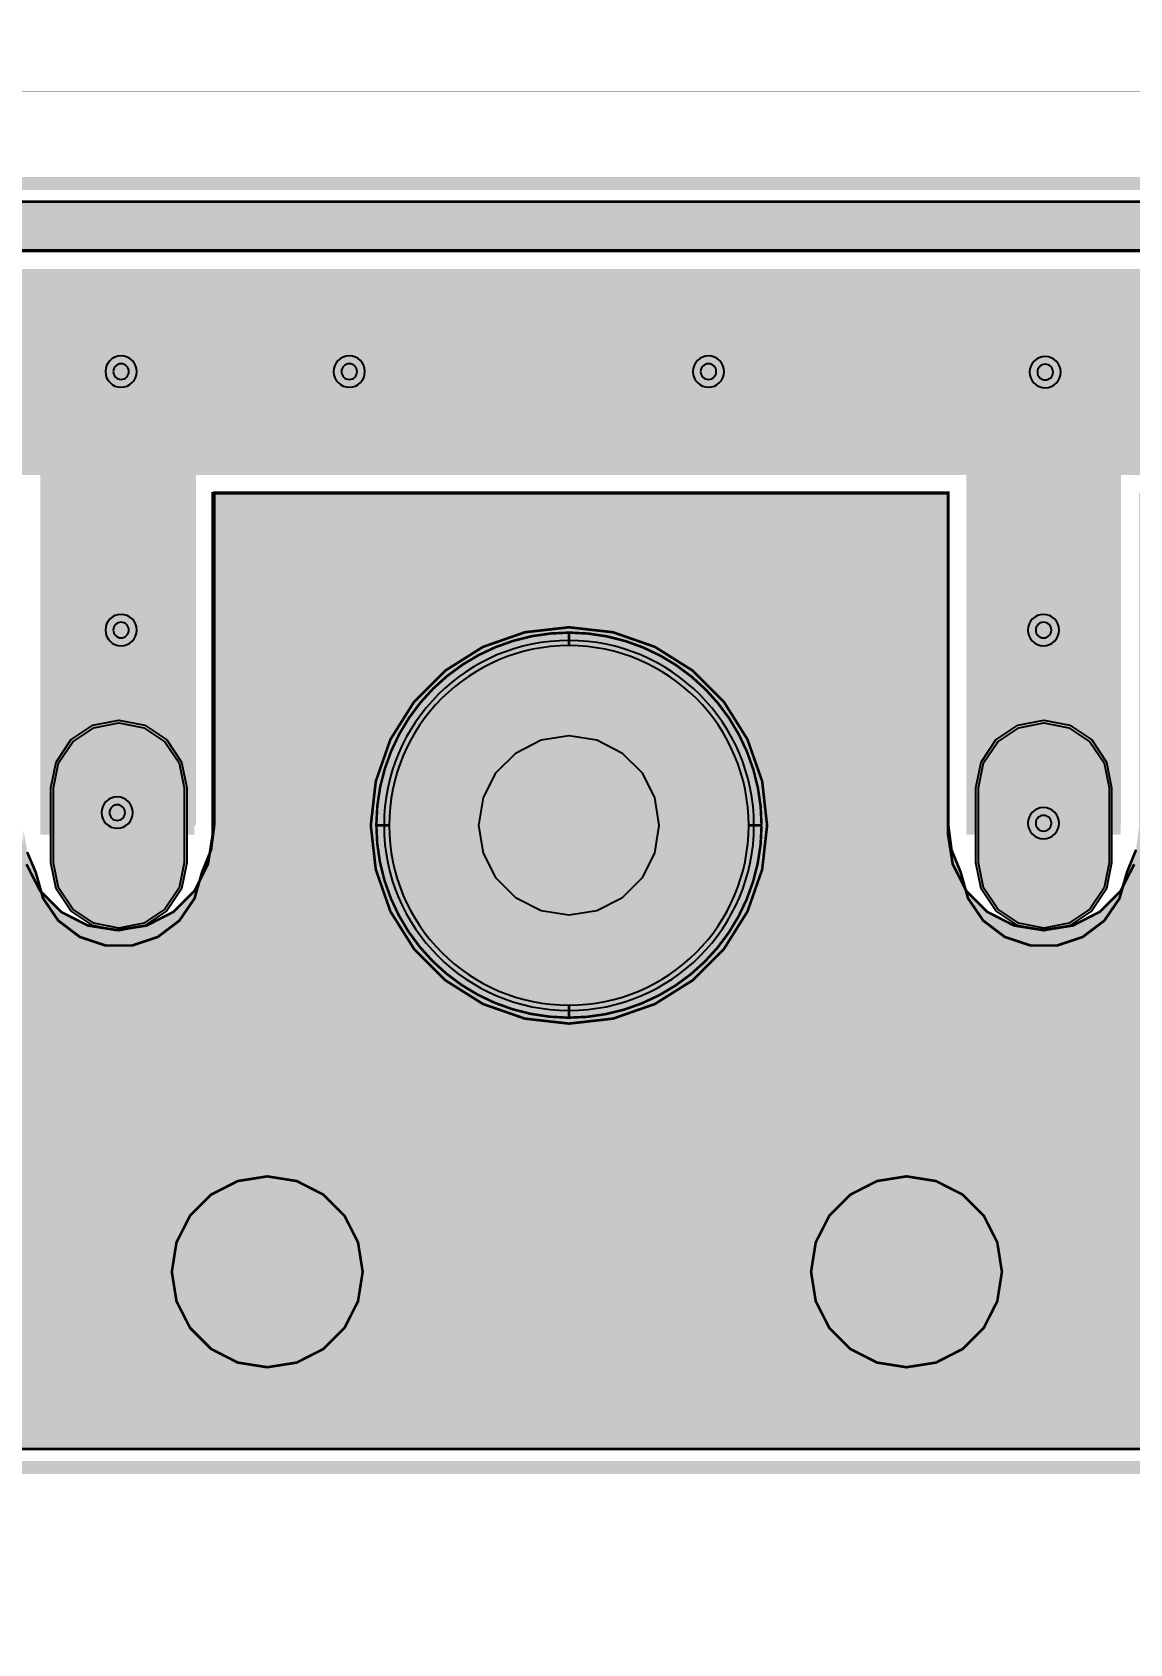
# Model space of a CAD drawing. Header units: millimetres. Extents: x -3 to 303, y -3 to 28.
# Drawn here: x 114.55 to 135.92, y -3.43 to 27.94 of the extents above; entities that cross this region are included whole.
import ezdxf

# ---------------------------------------------------------------- set-up
doc = ezdxf.new("R2010")
doc.units = ezdxf.units.MM
doc.header["$MEASUREMENT"] = 0
for name, color, linetype, true_color in [('Board-Outline-Layer', 7, 'Continuous', 0xff00ff), ('Bottom-Layer', 7, 'Continuous', 0x0000ff), ('Bottom-Paste-Mask-Layer', 7, 'Continuous', 0x800000), ('Bottom-Solder-Mask-Layer', 7, 'Continuous', 0xaa00ff), ('Document-Layer', 7, 'Continuous', 0xffffff), ('Hole-Layer', 7, 'Continuous', 0x222222), ('Mechanical-Layer', 7, 'Continuous', 0xf022f0), ('Multi-Layer', 7, 'Continuous', 0xc0c0c0), ('Top-Layer', 7, 'Continuous', 0xff0000), ('Top-Paste-Mask-Layer', 7, 'Continuous', 0x808080), ('Top-Solder-Mask-Layer', 7, 'Continuous', 0x800080)]:
    doc.layers.add(name, color=color, linetype=linetype, true_color=true_color)

msp = doc.modelspace()

# ---------------------------------------------------------------- hatches: boundary and pattern name
at = {"layer": 'Bottom-Layer'}
for points in [[(299.642, 24.642), (299.642, 17.719), (299.417, 18.168), (299.102, 18.558), (294.668, 22.993), (294.179, 23.367), (293.611, 23.603), (293, 23.683), (8.025, 23.683), (7.415, 23.603), (6.846, 23.367), (6.358, 22.993), (1.67, 18.304), (1.268, 17.767), (1.033, 17.138), (0.985, 16.469), (1.128, 15.813), (1.449, 15.224), (1.924, 14.749), (2.513, 14.428), (3.169, 14.285), (3.838, 14.333), (4.467, 14.567), (5.005, 14.97), (9.002, 18.967), (14.144, 18.967), (14.144, 12.319), (14.235, 11.745), (14.499, 11.227), (14.91, 10.816), (15.428, 10.552), (16.002, 10.461), (16.576, 10.552), (17.094, 10.816), (17.505, 11.227), (17.769, 11.745), (17.86, 12.319), (17.86, 18.967), (32.178, 18.967), (32.178, 12.319), (32.269, 11.745), (32.533, 11.227), (32.944, 10.816), (33.462, 10.552), (34.036, 10.461), (34.61, 10.552), (35.128, 10.816), (35.539, 11.227), (35.803, 11.745), (35.894, 12.319), (35.894, 18.967), (64.309, 18.967), (64.309, 12.319), (64.4, 11.745), (64.664, 11.227), (65.075, 10.816), (65.593, 10.552), (66.167, 10.461), (66.741, 10.552), (67.259, 10.816), (67.67, 11.227), (67.934, 11.745), (68.025, 12.319), (68.025, 18.967), (82.343, 18.967), (82.343, 12.319), (82.434, 11.745), (82.698, 11.227), (83.109, 10.816), (83.627, 10.552), (84.201, 10.461), (84.775, 10.552), (85.293, 10.816), (85.704, 11.227), (85.968, 11.745), (86.059, 12.319), (86.059, 18.967), (94.916, 18.967), (94.916, 16.96), (95.007, 16.386), (95.271, 15.868), (95.682, 15.457), (96.2, 15.193), (96.774, 15.102), (97.348, 15.193), (97.866, 15.457), (98.277, 15.868), (98.541, 16.386), (98.632, 16.96), (98.632, 18.967), (101.647, 18.967), (101.647, 16.96), (101.738, 16.386), (102.002, 15.868), (102.413, 15.457), (102.931, 15.193), (103.505, 15.102), (104.079, 15.193), (104.597, 15.457), (105.008, 15.868), (105.272, 16.386), (105.363, 16.96), (105.363, 18.967), (114.347, 18.967), (114.347, 12.319), (114.438, 11.745), (114.702, 11.227), (115.113, 10.816), (115.631, 10.552), (116.205, 10.461), (116.779, 10.552), (117.297, 10.816), (117.709, 11.227), (117.972, 11.745), (118.063, 12.319), (118.063, 18.967), (132.381, 18.967), (132.381, 12.319), (132.472, 11.745), (132.736, 11.227), (133.147, 10.816), (133.665, 10.552), (134.239, 10.461), (134.813, 10.552), (135.331, 10.816), (135.743, 11.227), (136.006, 11.745), (136.097, 12.319), (136.097, 18.967), (164.639, 18.967), (164.639, 12.319), (164.73, 11.745), (164.994, 11.227), (165.405, 10.816), (165.923, 10.552), (166.497, 10.461), (167.072, 10.552), (167.59, 10.816), (168.001, 11.227), (168.265, 11.745), (168.355, 12.319), (168.355, 18.967), (182.038, 18.967), (182.038, 12.319), (182.129, 11.745), (182.393, 11.227), (182.804, 10.816), (183.322, 10.552), (183.896, 10.461), (184.471, 10.552), (184.989, 10.816), (185.4, 11.227), (185.664, 11.745), (185.755, 12.319), (185.755, 18.967), (194.865, 18.967), (194.865, 16.833), (194.956, 16.259), (195.22, 15.741), (195.631, 15.33), (196.149, 15.066), (196.723, 14.975), (197.298, 15.066), (197.816, 15.33), (198.227, 15.741), (198.491, 16.259), (198.582, 16.833), (198.582, 18.967), (201.596, 18.967), (201.596, 16.891), (201.687, 16.317), (201.951, 15.799), (202.362, 15.388), (202.88, 15.124), (203.454, 15.033), (204.029, 15.124), (204.547, 15.388), (204.958, 15.799), (205.222, 16.317), (205.313, 16.891), (205.313, 18.967), (214.55, 18.967), (214.55, 12.319), (214.641, 11.745), (214.905, 11.227), (215.316, 10.816), (215.834, 10.552), (216.408, 10.461), (216.983, 10.552), (217.501, 10.816), (217.912, 11.227), (218.176, 11.745), (218.267, 12.319), (218.267, 18.967), (231.949, 18.967), (231.949, 12.319), (232.04, 11.745), (232.304, 11.227), (232.715, 10.816), (233.233, 10.552), (233.807, 10.461), (234.382, 10.552), (234.9, 10.816), (235.311, 11.227), (235.575, 11.745), (235.666, 12.319), (235.666, 18.967), (264.461, 18.967), (264.461, 12.319), (264.552, 11.745), (264.816, 11.227), (265.227, 10.816), (265.745, 10.552), (266.32, 10.461), (266.894, 10.552), (267.412, 10.816), (267.823, 11.227), (268.087, 11.745), (268.178, 12.319), (268.178, 18.967), (281.86, 18.967), (281.86, 12.319), (281.951, 11.745), (282.215, 11.227), (282.626, 10.816), (283.144, 10.552), (283.719, 10.461), (284.293, 10.552), (284.811, 10.816), (285.222, 11.227), (285.486, 11.745), (285.577, 12.319), (285.577, 18.967), (292.024, 18.967), (295.767, 15.224), (296.304, 14.822), (296.932, 14.587), (297.601, 14.539), (298.256, 14.681), (298.845, 15.001), (299.32, 15.475), (299.642, 16.063), (299.642, 0.358), (0.358, 0.358), (0.358, 24.642)], [(121.142, 12.5), (121.239, 11.642), (121.524, 10.826), (121.984, 10.095), (122.595, 9.484), (123.326, 9.024), (124.142, 8.739), (125, 8.642), (125.859, 8.739), (126.674, 9.024), (127.406, 9.484), (128.017, 10.095), (128.476, 10.826), (128.762, 11.642), (128.858, 12.5), (128.762, 13.359), (128.476, 14.174), (128.017, 14.906), (127.406, 15.516), (126.674, 15.976), (125.859, 16.261), (125, 16.358), (124.142, 16.261), (123.326, 15.976), (122.595, 15.516), (121.984, 14.906), (121.524, 14.174), (121.239, 13.359)], [(121.5, 12.5, 1), (128.5, 12.5, 1)], [(117.268, 3.81), (117.359, 3.236), (117.623, 2.718), (118.034, 2.307), (118.552, 2.043), (119.126, 1.952), (119.7, 2.043), (120.218, 2.307), (120.63, 2.718), (120.893, 3.236), (120.984, 3.81), (120.893, 4.384), (120.63, 4.902), (120.218, 5.313), (119.7, 5.577), (119.126, 5.668), (118.552, 5.577), (118.034, 5.313), (117.623, 4.902), (117.359, 4.384)], [(129.714, 3.81), (129.805, 3.236), (130.069, 2.718), (130.48, 2.307), (130.998, 2.043), (131.572, 1.952), (132.146, 2.043), (132.664, 2.307), (133.076, 2.718), (133.339, 3.236), (133.43, 3.81), (133.339, 4.384), (133.076, 4.902), (132.664, 5.313), (132.146, 5.577), (131.572, 5.668), (130.998, 5.577), (130.48, 5.313), (130.069, 4.902), (129.805, 4.384)]]:
    msp.add_hatch(color=256, dxfattribs=at).paths.add_polyline_path(points)
at = {"layer": 'Bottom-Paste-Mask-Layer'}
msp.add_hatch(color=256, dxfattribs=at).paths.add_polyline_path([(121.5, 12.5, 1), (128.5, 12.5, 1)])
at = {"layer": 'Bottom-Solder-Mask-Layer'}
msp.add_hatch(color=256, dxfattribs=at).paths.add_polyline_path([(121.399, 12.5, 1), (128.602, 12.5, 1)])
at = {"layer": 'Hole-Layer'}
msp.add_hatch(color=256, dxfattribs=at).paths.add_polyline_path([(124.998, 10.75), (124.457, 10.836), (123.969, 11.084), (123.582, 11.471), (123.333, 11.959), (123.248, 12.5), (123.333, 13.041), (123.582, 13.529), (123.969, 13.916), (124.457, 14.164), (124.998, 14.25), (125.003, 14.25), (125.544, 14.164), (126.031, 13.916), (126.419, 13.529), (126.667, 13.041), (126.753, 12.5), (126.667, 11.959), (126.419, 11.471), (126.031, 11.084), (125.544, 10.836), (125.003, 10.75)])
at = {"layer": 'Multi-Layer'}
for points in [[(121.5, 12.5, 1), (128.5, 12.5, 1)], [(121.5, 12.5, 1), (128.5, 12.5, 1)], [(121.5, 12.5, 1), (128.5, 12.5, 1)], [(117.626, 3.81, 1), (120.626, 3.81, 1)], [(130.072, 3.81, 1), (133.072, 3.81, 1)]]:
    msp.add_hatch(color=256, dxfattribs=at).paths.add_polyline_path(points)
at = {"layer": 'Top-Layer'}
for points in [[(299.642, 12.183), (299.642, 8.557), (299.442, 9.077), (299.079, 9.498), (298.594, 9.773), (298.045, 9.868), (296.585, 9.868), (296.029, 9.77), (295.539, 9.487), (295.175, 9.054), (294.982, 8.523), (294.982, 7.957), (295.175, 7.426), (295.539, 6.993), (296.029, 6.71), (296.585, 6.612), (298.045, 6.612), (298.594, 6.707), (299.079, 6.982), (299.442, 7.403), (299.642, 7.923), (299.642, 0.358), (0.358, 0.358), (0.358, 24.642), (299.642, 24.642), (299.642, 17.147), (299.514, 17.618), (299.291, 18.053), (298.983, 18.433), (294.412, 23.004), (293.924, 23.378), (293.355, 23.614), (292.744, 23.694), (8.016, 23.694), (7.406, 23.614), (6.837, 23.378), (6.349, 23.004), (1.603, 18.258), (1.2, 17.72), (0.966, 17.091), (0.918, 16.422), (1.061, 15.766), (1.382, 15.177), (1.857, 14.702), (2.446, 14.381), (3.102, 14.238), (3.771, 14.286), (4.4, 14.52), (4.937, 14.923), (8.993, 18.978), (14.15, 18.978), (14.15, 13.316), (14.027, 13.856), (13.731, 14.323), (13.295, 14.664), (12.771, 14.839), (11.138, 16.472), (10.981, 16.577), (10.795, 16.614), (8.001, 16.614), (7.815, 16.577), (7.658, 16.472), (4.983, 13.798), (4.519, 14.043), (4, 14.128), (2.54, 14.128), (1.983, 14.03), (1.493, 13.747), (1.13, 13.314), (0.937, 12.783), (0.937, 12.217), (1.13, 11.686), (1.493, 11.253), (1.983, 10.97), (2.54, 10.872), (4, 10.872), (4.502, 10.951), (4.954, 11.181), (5.314, 11.539), (5.546, 11.99), (5.628, 12.492), (5.552, 12.993), (8.202, 15.644), (10.594, 15.644), (11.64, 14.598), (11.243, 14.234), (10.985, 13.761), (10.896, 13.23), (10.896, 11.77), (10.994, 11.213), (11.277, 10.723), (11.71, 10.36), (12.241, 10.167), (12.807, 10.167), (13.338, 10.36), (13.771, 10.723), (14.054, 11.213), (14.152, 11.77), (14.152, 12.408), (14.223, 11.983), (14.39, 11.586), (14.533, 11.081), (14.829, 10.647), (15.248, 10.33), (15.746, 10.163), (16.271, 10.163), (16.768, 10.33), (17.187, 10.647), (17.483, 11.081), (17.626, 11.586), (17.805, 12.027), (17.866, 12.5), (17.866, 18.978), (32.338, 18.978), (32.338, 12.504), (32.366, 12.178), (32.452, 11.862), (32.452, 11.77), (32.535, 11.258), (32.775, 10.797), (33.147, 10.436), (33.614, 10.21), (34.129, 10.143), (34.639, 10.241), (35.092, 10.494), (35.442, 10.878), (35.654, 11.352), (35.826, 11.613), (35.953, 11.9), (35.953, 11.77), (36.051, 11.213), (36.334, 10.723), (36.767, 10.36), (37.298, 10.167), (37.864, 10.167), (38.395, 10.36), (38.828, 10.723), (39.111, 11.213), (39.209, 11.77), (39.209, 13.23), (39.15, 13.666), (38.976, 14.07), (38.7, 14.413), (38.342, 14.669), (39.444, 15.771), (60.124, 15.771), (61.5, 14.395), (61.234, 14.055), (61.067, 13.658), (61.01, 13.23), (61.01, 11.77), (61.108, 11.213), (61.391, 10.723), (61.824, 10.36), (62.355, 10.167), (62.921, 10.167), (63.452, 10.36), (63.885, 10.723), (64.168, 11.213), (64.266, 11.77), (64.266, 13.23), (64.173, 13.774), (63.903, 14.255), (63.488, 14.619), (62.975, 14.823), (62.423, 14.844), (60.668, 16.599), (60.511, 16.704), (60.325, 16.741), (39.243, 16.741), (39.057, 16.704), (38.9, 16.599), (37.238, 14.937), (37.183, 14.872), (37.141, 14.797), (36.678, 14.585), (36.303, 14.239), (36.054, 13.794), (36.054, 18.978), (64.293, 18.978), (64.293, 12.504), (64.345, 12.067), (64.498, 11.655), (64.62, 11.143), (64.898, 10.696), (65.305, 10.362), (65.796, 10.175), (66.322, 10.154), (66.827, 10.302), (67.258, 10.604), (67.571, 11.027), (67.732, 11.528), (67.938, 11.997), (68.009, 12.504), (68.009, 18.978), (82.452, 18.978), (82.452, 12.504), (82.48, 12.178), (82.566, 11.862), (82.566, 11.77), (82.649, 11.258), (82.889, 10.797), (83.261, 10.436), (83.729, 10.21), (84.243, 10.143), (84.753, 10.241), (85.206, 10.494), (85.556, 10.878), (85.768, 11.352), (85.941, 11.613), (86.067, 11.9), (86.067, 11.77), (86.165, 11.213), (86.448, 10.723), (86.881, 10.36), (87.412, 10.167), (87.978, 10.167), (88.509, 10.36), (88.942, 10.723), (89.225, 11.213), (89.323, 11.77), (89.323, 13.23), (89.223, 13.794), (88.933, 14.288), (88.489, 14.651), (89.482, 15.644), (92.001, 15.644), (94.46, 13.185), (94.317, 12.663), (94.353, 12.122), (94.565, 11.624), (94.928, 11.222), (95.403, 10.962), (95.937, 10.872), (97.397, 10.872), (97.905, 10.953), (98.362, 11.188), (98.723, 11.555), (98.951, 12.015), (101.224, 12.015), (101.453, 11.555), (101.814, 11.188), (102.271, 10.953), (102.778, 10.872), (104.238, 10.872), (104.76, 10.958), (105.226, 11.206), (105.589, 11.591), (105.809, 12.071), (105.863, 12.597), (105.747, 13.112), (108.278, 15.644), (110.924, 15.644), (111.932, 14.636), (111.502, 14.273), (111.221, 13.785), (111.124, 13.23), (111.124, 11.77), (111.222, 11.213), (111.505, 10.723), (111.938, 10.36), (112.469, 10.167), (113.035, 10.167), (113.566, 10.36), (113.999, 10.723), (114.282, 11.213), (114.38, 11.77), (114.38, 12.408), (114.451, 11.983), (114.619, 11.586), (114.761, 11.081), (115.057, 10.647), (115.476, 10.33), (115.974, 10.163), (116.499, 10.163), (116.996, 10.33), (117.415, 10.647), (117.711, 11.081), (117.854, 11.586), (118.033, 12.027), (118.094, 12.5), (118.094, 18.978), (132.387, 18.978), (132.387, 12.5), (132.448, 12.027), (132.628, 11.586), (132.77, 11.081), (133.066, 10.647), (133.485, 10.33), (133.983, 10.163), (134.508, 10.163), (135.005, 10.33), (135.424, 10.647), (135.72, 11.081), (135.863, 11.586), (136.042, 12.027), (136.103, 12.5), (136.103, 18.978), (164.639, 18.978), (164.639, 12.935), (164.588, 12.474), (164.652, 12.015), (164.828, 11.586), (164.969, 11.085), (165.26, 10.654), (165.673, 10.337), (166.164, 10.166), (166.685, 10.16), (167.181, 10.317), (167.601, 10.623), (167.904, 11.046), (168.058, 11.543), (168.28, 12.026), (168.355, 12.552), (168.355, 18.978), (182.041, 18.978), (182.041, 12.5), (182.102, 12.027), (182.282, 11.586), (182.424, 11.081), (182.72, 10.647), (183.139, 10.33), (183.637, 10.163), (184.162, 10.163), (184.66, 10.33), (185.078, 10.647), (185.374, 11.081), (185.517, 11.586), (185.696, 12.027), (185.758, 12.5), (185.758, 18.978), (194.852, 18.978), (194.852, 17.764), (194.537, 17.345), (194.372, 16.848), (194.374, 16.324), (194.542, 15.827), (194.858, 15.41), (195.291, 15.115), (195.796, 14.972), (196.237, 14.793), (196.71, 14.732), (197.182, 14.793), (197.624, 14.972), (198.128, 15.115), (198.561, 15.41), (198.878, 15.827), (199.046, 16.324), (199.048, 16.848), (198.882, 17.345), (198.568, 17.764), (198.568, 18.978), (201.569, 18.978), (201.569, 17.876), (201.224, 17.51), (201.007, 17.056), (200.939, 16.558), (201.027, 16.063), (201.261, 15.618), (201.62, 15.265), (202.07, 15.04), (202.567, 14.962), (202.826, 14.962), (203.427, 14.862), (204.028, 14.962), (204.544, 15.046), (205.007, 15.29), (205.368, 15.667), (205.592, 16.14), (205.654, 16.659), (205.548, 17.171), (205.285, 17.623), (205.285, 18.978), (214.448, 18.978), (214.448, 12.5), (214.509, 12.027), (214.688, 11.586), (214.831, 11.081), (215.127, 10.647), (215.546, 10.33), (216.043, 10.163), (216.568, 10.163), (217.066, 10.33), (217.485, 10.647), (217.781, 11.081), (217.924, 11.586), (218.103, 12.027), (218.164, 12.5), (218.164, 18.978), (231.901, 18.978), (231.901, 12.5), (231.962, 12.027), (232.142, 11.586), (232.285, 11.081), (232.581, 10.647), (232.999, 10.33), (233.497, 10.163), (234.022, 10.163), (234.52, 10.33), (234.938, 10.647), (235.234, 11.081), (235.377, 11.586), (235.556, 12.027), (235.618, 12.5), (235.618, 18.978), (264.435, 18.978), (264.435, 12.5), (264.496, 12.027), (264.675, 11.586), (264.818, 11.081), (265.114, 10.647), (265.533, 10.33), (266.03, 10.163), (266.555, 10.163), (267.053, 10.33), (267.472, 10.647), (267.768, 11.081), (267.911, 11.586), (268.09, 12.027), (268.151, 12.5), (268.151, 18.978), (281.888, 18.978), (281.888, 12.5), (281.95, 12.027), (282.129, 11.586), (282.272, 11.081), (282.568, 10.647), (282.986, 10.33), (283.484, 10.163), (284.009, 10.163), (284.507, 10.33), (284.925, 10.647), (285.222, 11.081), (285.364, 11.586), (285.544, 12.027), (285.605, 12.5), (285.605, 18.978), (291.768, 18.978), (295.648, 15.098), (296.162, 14.708), (296.762, 14.473), (297.403, 14.409), (298.038, 14.52), (298.619, 14.8), (299.102, 15.226), (299.452, 15.767), (299.642, 16.383), (299.642, 12.817), (299.442, 13.337), (299.079, 13.758), (298.594, 14.033), (298.045, 14.128), (296.585, 14.128), (296.255, 14.094), (295.938, 13.994), (293.46, 16.472), (293.302, 16.577), (293.117, 16.614), (289.307, 16.614), (289.121, 16.577), (288.964, 16.472), (287.324, 14.832), (286.794, 14.638), (286.363, 14.274), (286.082, 13.786), (285.984, 13.23), (285.984, 11.77), (286.082, 11.213), (286.365, 10.723), (286.798, 10.36), (287.329, 10.167), (287.895, 10.167), (288.426, 10.36), (288.859, 10.723), (289.142, 11.213), (289.24, 11.77), (289.24, 13.23), (289.148, 13.769), (288.883, 14.247), (288.475, 14.611), (289.508, 15.644), (292.916, 15.644), (295.202, 13.358), (295.008, 12.905), (294.96, 12.415), (295.059, 11.932), (295.299, 11.502), (295.656, 11.163), (296.099, 10.946), (296.585, 10.872), (298.045, 10.872), (298.594, 10.967), (299.079, 11.242), (299.442, 11.663)], [(121.142, 12.5), (121.239, 11.642), (121.524, 10.826), (121.984, 10.095), (122.595, 9.484), (123.326, 9.024), (124.142, 8.739), (125, 8.642), (125.859, 8.739), (126.674, 9.024), (127.406, 9.484), (128.017, 10.095), (128.476, 10.826), (128.762, 11.642), (128.858, 12.5), (128.762, 13.359), (128.476, 14.174), (128.017, 14.906), (127.406, 15.516), (126.674, 15.976), (125.859, 16.261), (125, 16.358), (124.142, 16.261), (123.326, 15.976), (122.595, 15.516), (121.984, 14.906), (121.524, 14.174), (121.239, 13.359)], [(121.5, 12.5, 1), (128.5, 12.5, 1)], [(117.506, 11.77), (117.41, 11.284), (117.134, 10.872), (116.722, 10.597), (116.236, 10.5), (115.75, 10.597), (115.338, 10.872), (115.063, 11.284), (114.966, 11.77), (114.966, 13.23), (115.063, 13.716), (115.338, 14.128), (115.75, 14.403), (116.236, 14.5), (116.722, 14.403), (117.134, 14.128), (117.41, 13.716), (117.506, 13.23)], [(135.515, 11.77), (135.419, 11.284), (135.143, 10.872), (134.731, 10.597), (134.245, 10.5), (133.759, 10.597), (133.347, 10.872), (133.072, 11.284), (132.975, 11.77), (132.975, 13.23), (133.072, 13.716), (133.347, 14.128), (133.759, 14.403), (134.245, 14.5), (134.731, 14.403), (135.143, 14.128), (135.419, 13.716), (135.515, 13.23)], [(117.268, 3.81), (117.359, 3.236), (117.623, 2.718), (118.034, 2.307), (118.552, 2.043), (119.126, 1.952), (119.7, 2.043), (120.218, 2.307), (120.63, 2.718), (120.893, 3.236), (120.984, 3.81), (120.893, 4.384), (120.63, 4.902), (120.218, 5.313), (119.7, 5.577), (119.126, 5.668), (118.552, 5.577), (118.034, 5.313), (117.623, 4.902), (117.359, 4.384)], [(129.714, 3.81), (129.805, 3.236), (130.069, 2.718), (130.48, 2.307), (130.998, 2.043), (131.572, 1.952), (132.146, 2.043), (132.664, 2.307), (133.076, 2.718), (133.339, 3.236), (133.43, 3.81), (133.339, 4.384), (133.076, 4.902), (132.664, 5.313), (132.146, 5.577), (131.572, 5.668), (130.998, 5.577), (130.48, 5.313), (130.069, 4.902), (129.805, 4.384)]]:
    msp.add_hatch(color=256, dxfattribs=at).paths.add_polyline_path(points)
at = {"layer": 'Top-Paste-Mask-Layer'}
for points in [[(121.5, 12.5, 1), (128.5, 12.5, 1)], [(117.506, 11.77), (117.41, 11.284), (117.134, 10.872), (116.722, 10.597), (116.236, 10.5), (115.75, 10.597), (115.338, 10.872), (115.063, 11.284), (114.966, 11.77), (114.966, 13.23), (115.063, 13.716), (115.338, 14.128), (115.75, 14.403), (116.236, 14.5), (116.722, 14.403), (117.134, 14.128), (117.41, 13.716), (117.506, 13.23)], [(135.515, 11.77), (135.419, 11.284), (135.143, 10.872), (134.731, 10.597), (134.245, 10.5), (133.759, 10.597), (133.347, 10.872), (133.072, 11.284), (132.975, 11.77), (132.975, 13.23), (133.072, 13.716), (133.347, 14.128), (133.759, 14.403), (134.245, 14.5), (134.731, 14.403), (135.143, 14.128), (135.419, 13.716), (135.515, 13.23)]]:
    msp.add_hatch(color=256, dxfattribs=at).paths.add_polyline_path(points)
at = {"layer": 'Top-Solder-Mask-Layer'}
for points in [[(121.399, 12.5, 1), (128.602, 12.5, 1)], [(117.557, 11.77), (117.456, 11.265), (117.17, 10.836), (116.742, 10.55), (116.236, 10.449), (115.731, 10.55), (115.302, 10.836), (115.016, 11.265), (114.915, 11.77), (114.915, 13.23), (115.016, 13.735), (115.302, 14.164), (115.731, 14.45), (116.236, 14.551), (116.742, 14.45), (117.17, 14.164), (117.456, 13.735), (117.557, 13.23)], [(135.566, 11.77), (135.466, 11.265), (135.179, 10.836), (134.751, 10.55), (134.245, 10.449), (133.74, 10.55), (133.311, 10.836), (133.025, 11.265), (132.924, 11.77), (132.924, 13.23), (133.025, 13.735), (133.311, 14.164), (133.74, 14.45), (134.245, 14.551), (134.751, 14.45), (135.179, 14.164), (135.466, 13.735), (135.566, 13.23)]]:
    msp.add_hatch(color=256, dxfattribs=at).paths.add_polyline_path(points)

# ---------------------------------------------------------------- linework, layer by layer
at = {"layer": 'Board-Outline-Layer', "const_width": 0.254}
msp.add_lwpolyline([(0, 0), (0, 25), (300.001, 25), (300.001, 0)], close=True, dxfattribs=at)
at = {"layer": 'Bottom-Layer'}
for points, const_width in [([(-1.778, -2.54), (-1.778, 26.797), (301.88, 26.797), (301.88, -2.54)], 0.00508), ([(121.142, 12.5), (121.239, 11.642), (121.524, 10.826), (121.984, 10.095), (122.595, 9.484), (123.326, 9.024), (124.142, 8.739), (125, 8.642), (125.859, 8.739), (126.674, 9.024), (127.406, 9.484), (128.017, 10.095), (128.476, 10.826), (128.762, 11.642), (128.858, 12.5), (128.762, 13.359), (128.476, 14.174), (128.017, 14.906), (127.406, 15.516), (126.674, 15.976), (125.859, 16.261), (125, 16.358), (124.142, 16.261), (123.326, 15.976), (122.595, 15.516), (121.984, 14.906), (121.524, 14.174), (121.239, 13.359)], 0.0508), ([(117.268, 3.81), (117.359, 3.236), (117.623, 2.718), (118.034, 2.307), (118.552, 2.043), (119.126, 1.952), (119.7, 2.043), (120.218, 2.307), (120.63, 2.718), (120.893, 3.236), (120.984, 3.81), (120.893, 4.384), (120.63, 4.902), (120.218, 5.313), (119.7, 5.577), (119.126, 5.668), (118.552, 5.577), (118.034, 5.313), (117.623, 4.902), (117.359, 4.384)], 0.0508), ([(129.714, 3.81), (129.805, 3.236), (130.069, 2.718), (130.48, 2.307), (130.998, 2.043), (131.572, 1.952), (132.146, 2.043), (132.664, 2.307), (133.076, 2.718), (133.339, 3.236), (133.43, 3.81), (133.339, 4.384), (133.076, 4.902), (132.664, 5.313), (132.146, 5.577), (131.572, 5.668), (130.998, 5.577), (130.48, 5.313), (130.069, 4.902), (129.805, 4.384)], 0.0508)]:
    msp.add_lwpolyline(points, close=True, dxfattribs=dict(at, const_width=const_width))
for points, const_width in [([(299.642, 0.358), (0.358, 0.358), (0.358, 24.642), (299.642, 24.642)], 0.0508), ([(293, 23.683), (8.025, 23.683)], 0.0508), ([(107.818, 21.325), (134.272, 21.325)], 4), ([(134.272, 21.325), (140.236, 21.325)], 4), ([(116.205, 20.32), (116.205, 12.75)], 3), ([(134.239, 20.32), (134.239, 16.304)], 3), ([(114.438, 11.745), (114.702, 11.227), (115.113, 10.816), (115.631, 10.552), (116.205, 10.461), (116.779, 10.552), (117.297, 10.816), (117.709, 11.227), (117.972, 11.745), (118.063, 12.319), (118.063, 18.967), (132.381, 18.967), (132.381, 12.319), (132.472, 11.745), (132.736, 11.227), (133.147, 10.816), (133.665, 10.552), (134.239, 10.461), (134.813, 10.552), (135.331, 10.816), (135.743, 11.227), (136.006, 11.745)], 0.0508), ([(134.239, 16.304), (134.239, 12.319)], 3), ([(125, 15.997), (125, 16.257)], 0.0508), ([(116.205, 12.75), (116.205, 12.319)], 3), ([(121.503, 12.5), (121.244, 12.5)], 0.0508), ([(128.498, 12.5), (128.757, 12.5)], 0.0508), ([(125, 9.003), (125, 8.743)], 0.0508)]:
    msp.add_lwpolyline(points, dxfattribs=dict(at, const_width=const_width))
msp.add_lwpolyline([(121.5, 12.5, 1), (128.5, 12.5), (128.5, 12.5, 1), (121.5, 12.5)], format="xyb", dxfattribs=at)
at = {"layer": 'Bottom-Paste-Mask-Layer'}
msp.add_lwpolyline([(121.5, 12.5, 1), (128.5, 12.5), (128.5, 12.5, 1), (121.5, 12.5)], format="xyb", dxfattribs=at)
at = {"layer": 'Bottom-Solder-Mask-Layer'}
msp.add_lwpolyline([(121.399, 12.5, 1), (128.602, 12.5, 1)], format="xyb", close=True, dxfattribs=at)
at = {"layer": 'Document-Layer', "const_width": 0.15}
msp.add_lwpolyline([(128.5, 12.5, 0.999), (121.5, 12.496, 0.999), (128.5, 12.491)], format="xyb", dxfattribs=at)
msp.add_lwpolyline([(128.5, 12.5, 0.999), (121.5, 12.496, 0.999), (128.5, 12.491)], format="xyb", dxfattribs=at)
at = {"layer": 'Hole-Layer'}
for points in [[(116.127, 21.336, 1), (116.432, 21.336, 1)], [(120.571, 21.336, 1), (120.876, 21.336, 1)], [(127.564, 21.336, 1), (127.869, 21.336, 1)], [(116.127, 16.304, 1), (116.432, 16.304, 1)], [(116.053, 12.75, 1), (116.358, 12.75, 1)]]:
    msp.add_lwpolyline(points, format="xyb", close=True, dxfattribs=at)
for points in [[(134.12, 21.325, 1), (134.425, 21.325), (134.425, 21.325, 1), (134.12, 21.325)], [(134.087, 16.304, 1), (134.392, 16.304), (134.392, 16.304, 1), (134.087, 16.304)], [(134.087, 12.544, 1), (134.392, 12.544), (134.392, 12.544, 1), (134.087, 12.544)]]:
    msp.add_lwpolyline(points, format="xyb", dxfattribs=at)
msp.add_lwpolyline([(124.998, 10.75), (124.457, 10.836), (123.969, 11.084), (123.582, 11.471), (123.333, 11.959), (123.248, 12.5), (123.333, 13.041), (123.582, 13.529), (123.969, 13.916), (124.457, 14.164), (124.998, 14.25), (125.003, 14.25), (125.544, 14.164), (126.031, 13.916), (126.419, 13.529), (126.667, 13.041), (126.753, 12.5), (126.667, 11.959), (126.419, 11.471), (126.031, 11.084), (125.544, 10.836), (125.003, 10.75)], close=True, dxfattribs=at)
at = {"layer": 'Mechanical-Layer', "const_width": 0.05}
msp.add_lwpolyline([(128.75, 12.5, 0.999), (121.25, 12.516, 0.999), (128.75, 12.491)], format="xyb", dxfattribs=at)
msp.add_lwpolyline([(128.75, 12.5, 0.999), (121.25, 12.516, 0.999), (128.75, 12.491)], format="xyb", dxfattribs=at)
at = {"layer": 'Multi-Layer'}
for points in [[(115.975, 21.336, 1), (116.585, 21.336), (116.585, 21.336, 1), (115.975, 21.336)], [(120.418, 21.336, 1), (121.028, 21.336), (121.028, 21.336, 1), (120.418, 21.336)], [(127.412, 21.336, 1), (128.022, 21.336), (128.022, 21.336, 1), (127.412, 21.336)], [(133.967, 21.325, 1), (134.577, 21.325), (134.577, 21.325, 1), (133.967, 21.325)], [(115.975, 16.304, 1), (116.585, 16.304), (116.585, 16.304, 1), (115.975, 16.304)], [(133.934, 16.304, 1), (134.544, 16.304), (134.544, 16.304, 1), (133.934, 16.304)], [(121.5, 12.5, 1), (128.5, 12.5), (128.5, 12.5, 1), (121.5, 12.5)], [(121.5, 12.5, 1), (128.5, 12.5), (128.5, 12.5, 1), (121.5, 12.5)], [(121.5, 12.5, 1), (128.5, 12.5), (128.5, 12.5, 1), (121.5, 12.5)], [(115.9, 12.75, 1), (116.51, 12.75), (116.51, 12.75, 1), (115.9, 12.75)], [(133.934, 12.544, 1), (134.544, 12.544), (134.544, 12.544, 1), (133.934, 12.544)]]:
    msp.add_lwpolyline(points, format="xyb", dxfattribs=at)
at = {"layer": 'Multi-Layer', "const_width": 0.645}
msp.add_lwpolyline([(117.626, 3.81, 1), (120.626, 3.81), (120.626, 3.81, 1), (117.626, 3.81)], format="xyb", dxfattribs=at)
msp.add_lwpolyline([(130.072, 3.81, 1), (133.072, 3.81, 1)], format="xyb", close=True, dxfattribs=at)
at = {"layer": 'Top-Layer'}
for points, const_width in [([(-2.921, -3.429), (-2.921, 27.94), (302.896, 27.94), (302.896, -3.429)], 0.00508), ([(121.142, 12.5), (121.239, 11.642), (121.524, 10.826), (121.984, 10.095), (122.595, 9.484), (123.326, 9.024), (124.142, 8.739), (125, 8.642), (125.859, 8.739), (126.674, 9.024), (127.406, 9.484), (128.017, 10.095), (128.476, 10.826), (128.762, 11.642), (128.858, 12.5), (128.762, 13.359), (128.476, 14.174), (128.017, 14.906), (127.406, 15.516), (126.674, 15.976), (125.859, 16.261), (125, 16.358), (124.142, 16.261), (123.326, 15.976), (122.595, 15.516), (121.984, 14.906), (121.524, 14.174), (121.239, 13.359)], 0.0508), ([(117.268, 3.81), (117.359, 3.236), (117.623, 2.718), (118.034, 2.307), (118.552, 2.043), (119.126, 1.952), (119.7, 2.043), (120.218, 2.307), (120.63, 2.718), (120.893, 3.236), (120.984, 3.81), (120.893, 4.384), (120.63, 4.902), (120.218, 5.313), (119.7, 5.577), (119.126, 5.668), (118.552, 5.577), (118.034, 5.313), (117.623, 4.902), (117.359, 4.384)], 0.0508), ([(129.714, 3.81), (129.805, 3.236), (130.069, 2.718), (130.48, 2.307), (130.998, 2.043), (131.572, 1.952), (132.146, 2.043), (132.664, 2.307), (133.076, 2.718), (133.339, 3.236), (133.43, 3.81), (133.339, 4.384), (133.076, 4.902), (132.664, 5.313), (132.146, 5.577), (131.572, 5.668), (130.998, 5.577), (130.48, 5.313), (130.069, 4.902), (129.805, 4.384)], 0.0508)]:
    msp.add_lwpolyline(points, close=True, dxfattribs=dict(at, const_width=const_width))
for points, const_width in [([(299.642, 0.358), (0.358, 0.358), (0.358, 24.642), (299.642, 24.642)], 0.0508), ([(292.744, 23.694), (8.016, 23.694)], 0.0508), ([(116.28, 21.336), (112.223, 21.336)], 4), ([(120.723, 21.336), (116.28, 21.336)], 4), ([(127.717, 21.336), (120.723, 21.336)], 4), ([(153.295, 21.336), (127.717, 21.336)], 4), ([(116.236, 12.5), (116.236, 21.082)], 3), ([(134.245, 12.5), (134.245, 21.082)], 3), ([(114.451, 11.983), (114.619, 11.586), (114.761, 11.081), (115.057, 10.647), (115.476, 10.33), (115.974, 10.163), (116.499, 10.163), (116.996, 10.33), (117.415, 10.647), (117.711, 11.081), (117.854, 11.586), (118.033, 12.027), (118.094, 12.5), (118.094, 18.978), (132.387, 18.978), (132.387, 12.5), (132.448, 12.027), (132.628, 11.586), (132.77, 11.081), (133.066, 10.647), (133.485, 10.33), (133.983, 10.163), (134.508, 10.163), (135.005, 10.33), (135.424, 10.647), (135.72, 11.081), (135.863, 11.586), (136.042, 12.027)], 0.0508), ([(125, 15.997), (125, 16.257)], 0.0508), ([(121.503, 12.5), (121.244, 12.5)], 0.0508), ([(128.498, 12.5), (128.757, 12.5)], 0.0508), ([(125, 9.003), (125, 8.743)], 0.0508)]:
    msp.add_lwpolyline(points, dxfattribs=dict(at, const_width=const_width))
msp.add_lwpolyline([(121.5, 12.5, 1), (128.5, 12.5), (128.5, 12.5, 1), (121.5, 12.5)], format="xyb", dxfattribs=at)
for points in [[(117.506, 11.77), (117.41, 11.284), (117.134, 10.872), (116.722, 10.597), (116.236, 10.5), (115.75, 10.597), (115.338, 10.872), (115.063, 11.284), (114.966, 11.77), (114.966, 13.23), (115.063, 13.716), (115.338, 14.128), (115.75, 14.403), (116.236, 14.5), (116.722, 14.403), (117.134, 14.128), (117.41, 13.716), (117.506, 13.23)], [(135.515, 11.77), (135.419, 11.284), (135.143, 10.872), (134.731, 10.597), (134.245, 10.5), (133.759, 10.597), (133.347, 10.872), (133.072, 11.284), (132.975, 11.77), (132.975, 13.23), (133.072, 13.716), (133.347, 14.128), (133.759, 14.403), (134.245, 14.5), (134.731, 14.403), (135.143, 14.128), (135.419, 13.716), (135.515, 13.23)]]:
    msp.add_lwpolyline(points, close=True, dxfattribs=at)
at = {"layer": 'Top-Paste-Mask-Layer'}
msp.add_lwpolyline([(121.5, 12.5, 1), (128.5, 12.5), (128.5, 12.5, 1), (121.5, 12.5)], format="xyb", dxfattribs=at)
for points in [[(117.506, 11.77), (117.41, 11.284), (117.134, 10.872), (116.722, 10.597), (116.236, 10.5), (115.75, 10.597), (115.338, 10.872), (115.063, 11.284), (114.966, 11.77), (114.966, 13.23), (115.063, 13.716), (115.338, 14.128), (115.75, 14.403), (116.236, 14.5), (116.722, 14.403), (117.134, 14.128), (117.41, 13.716), (117.506, 13.23)], [(135.515, 11.77), (135.419, 11.284), (135.143, 10.872), (134.731, 10.597), (134.245, 10.5), (133.759, 10.597), (133.347, 10.872), (133.072, 11.284), (132.975, 11.77), (132.975, 13.23), (133.072, 13.716), (133.347, 14.128), (133.759, 14.403), (134.245, 14.5), (134.731, 14.403), (135.143, 14.128), (135.419, 13.716), (135.515, 13.23)]]:
    msp.add_lwpolyline(points, close=True, dxfattribs=at)
at = {"layer": 'Top-Solder-Mask-Layer'}
msp.add_lwpolyline([(121.399, 12.5, 1), (128.602, 12.5, 1)], format="xyb", close=True, dxfattribs=at)
for points in [[(117.557, 11.77), (117.456, 11.265), (117.17, 10.836), (116.742, 10.55), (116.236, 10.449), (115.731, 10.55), (115.302, 10.836), (115.016, 11.265), (114.915, 11.77), (114.915, 13.23), (115.016, 13.735), (115.302, 14.164), (115.731, 14.45), (116.236, 14.551), (116.742, 14.45), (117.17, 14.164), (117.456, 13.735), (117.557, 13.23)], [(135.566, 11.77), (135.466, 11.265), (135.179, 10.836), (134.751, 10.55), (134.245, 10.449), (133.74, 10.55), (133.311, 10.836), (133.025, 11.265), (132.924, 11.77), (132.924, 13.23), (133.025, 13.735), (133.311, 14.164), (133.74, 14.45), (134.245, 14.551), (134.751, 14.45), (135.179, 14.164), (135.466, 13.735), (135.566, 13.23)]]:
    msp.add_lwpolyline(points, close=True, dxfattribs=at)

doc.saveas('drawing.dxf')
